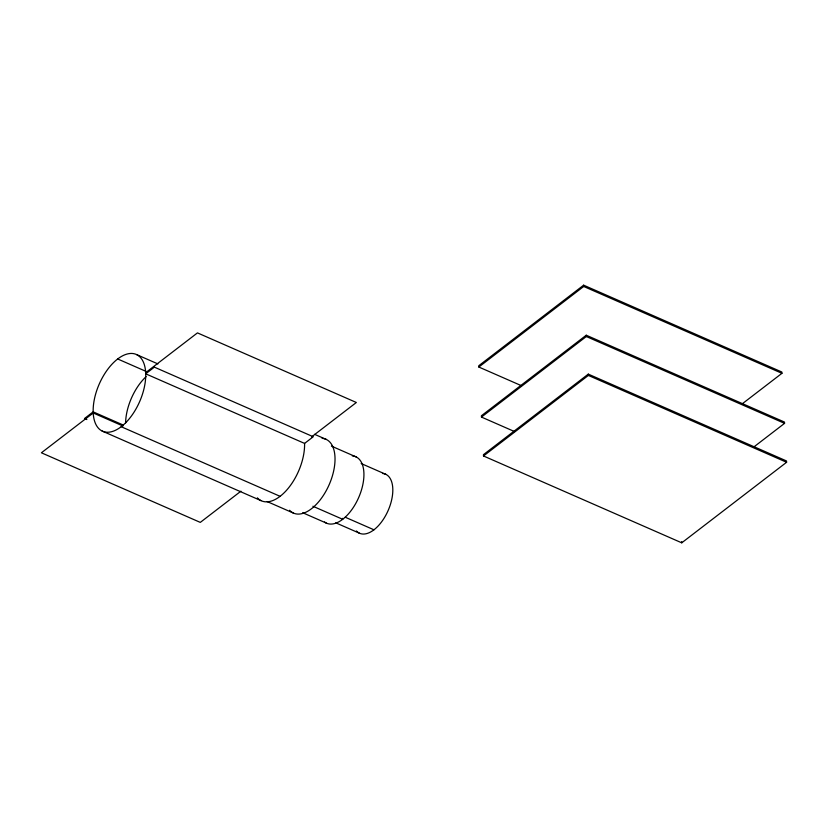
<?xml version="1.0" encoding="UTF-8"?>
<svg xmlns="http://www.w3.org/2000/svg" width="828" height="828" viewBox="0 0 828 828"><rect width="100%" height="100%" fill="white"/><g stroke="black" fill="none" stroke-linecap="round" stroke-linejoin="round"><path stroke-width="1.24" d="M145.645 372.693L197.457 332.887L356.351 402.491L311.649 436.842M240.927 491.18L200.293 522.396L41.4 452.792L93.212 412.986L123.01 426.037M304.58 443.415L313.253 436.749L154.37 367.146L145.687 373.811L304.58 443.415A41.938 22.035 -66.3 0 1 287.109 489.638A41.938 22.035 -66.3 0 1 257.353 497.845M742.24 403.826L781.942 373.314L781.87 372.02L583.626 285.174L478.77 365.728L478.843 367.032L521.319 385.641M478.843 367.032L583.699 286.467L583.626 285.174M754.018 446.83L784.561 423.356L784.489 422.063L586.255 335.216L481.399 415.77L481.461 417.074L514.509 431.554M481.461 417.074L586.317 336.52L586.255 335.216M588.294 374.121L483.438 454.686L483.5 455.98L681.744 542.826L786.6 462.272L786.528 460.968L588.294 374.121L588.356 375.426L483.5 455.98M583.699 286.467L781.942 373.314M586.317 336.52L784.561 423.356M588.356 375.426L786.6 462.272M136.713 354.643A41.938 22.035 -66.3 0 1 127.926 420.355A41.938 22.035 -66.3 0 1 93.647 403.526A41.938 22.035 -66.3 0 1 136.713 354.643L157.9 363.916M314.599 434.327L326.367 439.482M331.407 446.095L356.123 456.921M361.174 463.535L385.889 474.361M117.659 358.959L146.339 371.524M345.276 517.241L373.966 529.806M312.912 506.25L342.709 519.301L342.657 518.328M122.958 424.919L93.171 411.868L84.497 418.533L86.857 419.558M121.209 426.72L280.092 496.324M335.764 522.82L359.3 533.139M302.675 512.729L326.211 523.037M267.237 501.602L293.133 512.946M102.144 431.046L261.037 500.65M681.682 541.533L681.744 542.826M352.304 455.897A36.287 19.065 -66.3 0 1 359.052 496.676A36.287 19.065 -66.3 0 1 324.524 521.992M322.113 438.343A40.324 21.186 -66.3 0 1 328.778 485.55A40.324 21.186 -66.3 0 1 289.583 510.255M125.597 422.973A40.324 21.186 -66.3 0 1 146.121 376.605M382.495 473.461A32.261 16.953 -66.3 0 1 387.825 511.218A32.261 16.953 -66.3 0 1 356.464 530.976"/></g></svg>
